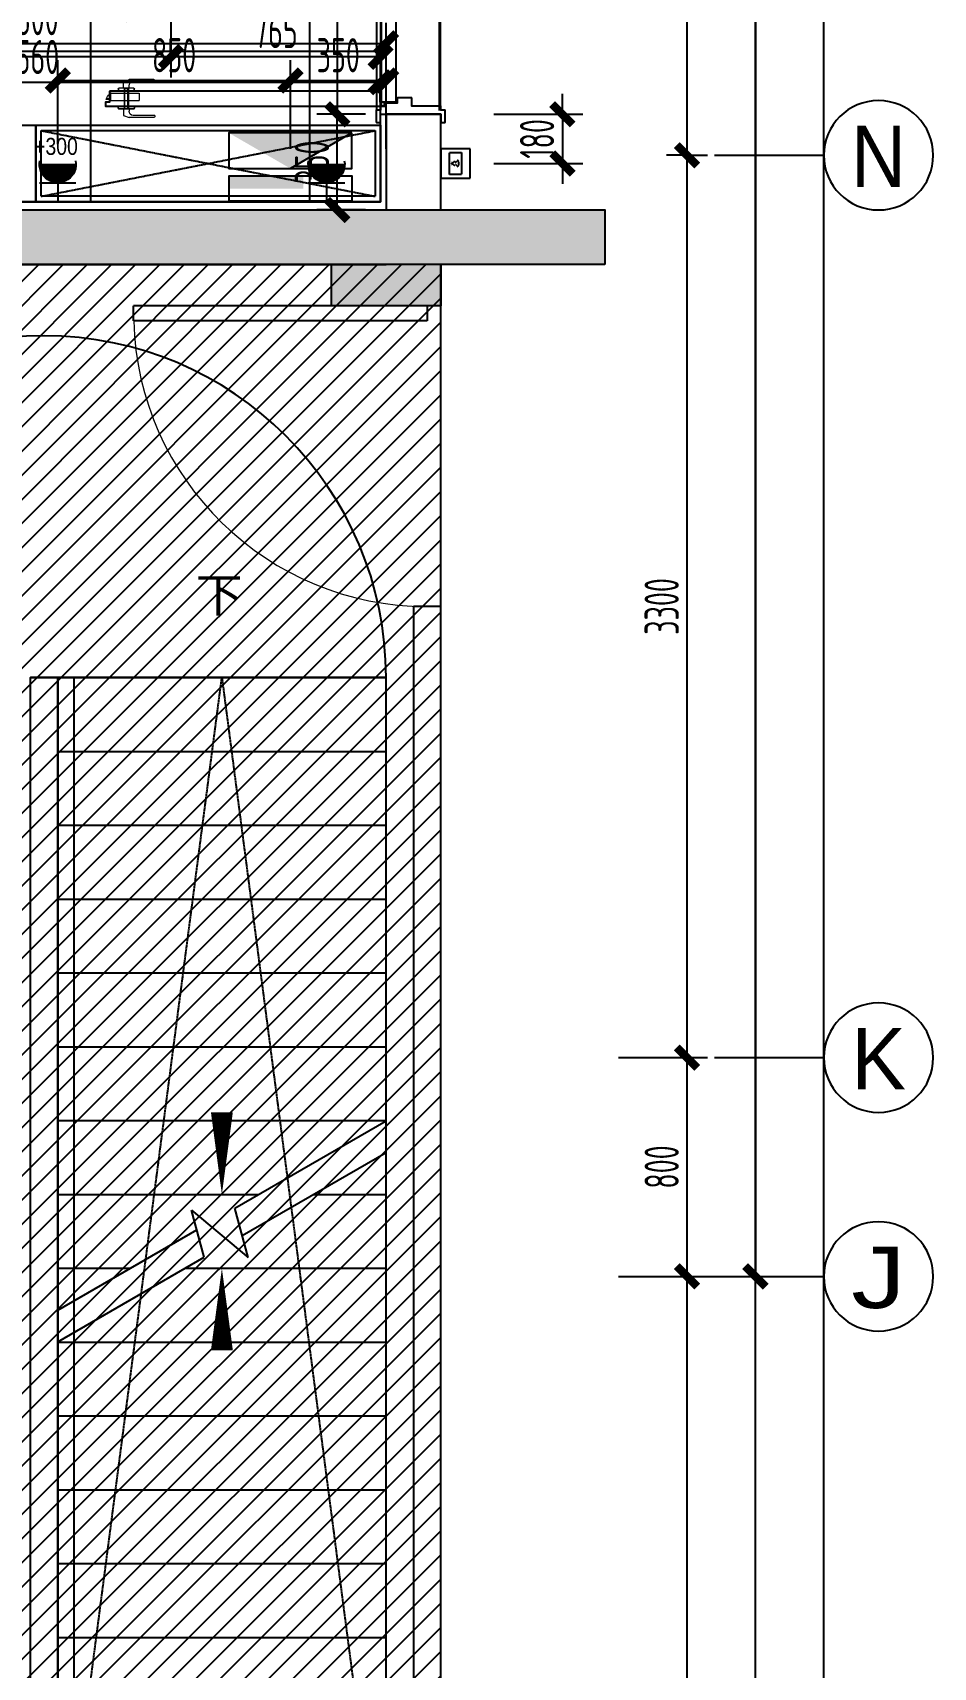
# Model space of a CAD drawing. Header units: millimetres. Extents: x 24675 to 175386, y -87697 to -40478.
# Drawn here: x 133762 to 137053, y -56165 to -50187 of the extents above; entities that cross this region are included whole.
import ezdxf
from ezdxf.enums import TextEntityAlignment as Align

# ---------------------------------------------------------------- set-up
doc = ezdxf.new("R2010")
doc.units = ezdxf.units.MM
doc.header["$LTSCALE"] = 10
doc.header["$MEASUREMENT"] = 0
doc.linetypes.add('__DASH', pattern=[0.35, 0.25, -0.1])
doc.linetypes.add('DASH', pattern=[0.35, 0.25, -0.1])
for name, color, linetype in [('A-AXIS', 150, 'Continuous'), ('A-STAIR', 62, 'Continuous'), ('AD-建筑尺寸', 44, 'Continuous'), ('AR-新墙填充', 250, 'Continuous'), ('AXIS_TEXT', 7, 'Continuous'), ('CW-SWITCH', 50, 'DASH'), ('EM-ELEC', 2, 'Continuous'), ('FC-地面造型', 136, 'Continuous'), ('FF-DOOR【门】', 60, 'Continuous'), ('FF-DOOR【门套】', 60, 'Continuous'), ('FF-FINISH【完成面】', 20, 'Continuous'), ('FF1-固定家具(不落地、到顶)', 30, 'Continuous'), ('FF1-完成面', 20, 'Continuous'), ('FF1-平面中英文字', 50, 'Continuous'), ('FF2-门', 60, 'Continuous'), ('P-ANNO-DIMS', 250, 'Continuous'), ('RC-FIN', 30, 'Continuous'), ('RC-LTG', 2, 'Continuous'), ('WALL', 160, 'Continuous')]:
    doc.layers.add(name, color=color, linetype=linetype)
doc.styles.add('AXIS', font='arial.ttf')
doc.styles.add('CCD_DIM', font='archs.shx', dxfattribs={"width": 0.7})
doc.styles.add('COMPLEX', font='COMPLEX')
doc.styles.add('st', font='')
doc.styles.add('數字', font='')
doc.styles.get('st').set_extended_font_data('SimSun')
doc.styles.get('數字').set_extended_font_data('Century Gothic')
doc.dimstyles.new('1-50', dxfattribs={"dimscale": 50, "dimtxt": 2.5, "dimasz": 1.5, "dimexe": 1.5, "dimexo": 1.5, "dimgap": 0.6, "dimtad": 1, "dimdec": 0, "dimrnd": 5, "dimzin": 0, "dimdsep": 46, "dimtxsty": 'CCD_DIM', "dimblk": 'ARCHTICK', "dimcen": 0.125, "dimclrd": 44, "dimclre": 44, "dimclrt": 50, "dimadec": 0, "dimazin": 0, "dimtfac": 1, "dimtdec": 0, "dimtix": 1, "dimtmove": 2, "dimatfit": 3, "dimldrblk": 'DOT', "dimfxl": 5, "dimfxlon": 1, "dimtvp": 1, "dimtolj": 1, "dimtzin": 0, "dimarcsym": 0})

# ---------------------------------------------------------------- blocks, each defined once
blk = doc.blocks.new('BVCNVBNVBMN')
at = {"layer": 'P-ANNO-DIMS'}
blk.add_hatch(color=8, dxfattribs=at).paths.add_polyline_path([(211323.8, -58687.7), (210723.8, -58687.7), (210723.8, -58837.7), (210323.8, -58837.7), (210323.8, -58687.7), (208023.8, -58687.7), (208023.8, -60937.7), (207823.8, -60937.7), (207823.8, -58487.7), (211323.8, -58487.7)])
at = {"color": 6}
blk.add_lwpolyline([(211323.8, -58687.7), (210723.8, -58687.7), (210723.8, -58837.7), (210323.8, -58837.7), (210323.8, -58687.7), (208023.8, -58687.7), (208023.8, -60937.7), (207823.8, -60937.7), (207823.8, -58487.7), (211323.8, -58487.7)], close=True, dxfattribs=at)
blk = doc.blocks.new('GZBGZ-$DorLib2D$00000001')
for p, q in [((0.45, 0.975), (0.5, 0.975)), ((0.45, 0), (0.45, 0.975)), ((0.5, 0), (0.5, 0.975)), ((0.5, 0), (0.45, 0))]:
    blk.add_line(p, q)
at = {"lineweight": 13}
blk.add_arc((0.475, 0), 0.975, 91.4693, 180, dxfattribs=at)
blk = doc.blocks.new('A$C7139196D')
h = blk.add_hatch(color=256)
h.dxf.hatch_style = 1
h.paths.add_polyline_path([(450, 248.7), (225, 118.5), (0, 248.7)])
h = blk.add_hatch(color=256)
h.dxf.hatch_style = 1
h.paths.add_polyline_path([(271.9, 90.9), (271.9, 45.4), (0, 45.4), (0, 90.9)])
blk.add_line((450, 248.7), (225, 118.5))
blk.add_line((450, 248.7), (225, 118.5))
for points in [[(450, 248.7), (0, 248.7), (0, 118.5), (450, 118.5)], [(0, 0), (451.1, 0), (451.1, 90.9), (0, 90.9)]]:
    blk.add_lwpolyline(points, close=True)
blk = doc.blocks.new('_ArchTick')
at = {"color": 0, "linetype": 'ByBlock', "const_width": 0.4}
blk.add_lwpolyline([(-0.5, -0.5), (0.5, 0.5)], dxfattribs=at)
blk = doc.blocks.new('*D187')
at = {"layer": 'Defpoints', "color": 0, "ltscale": 500, "transparency": 16777216}
for p in [(135053.2, -50362.2), (134703.7, -50687), (135053.2, -50687)]:
    blk.add_point(p, dxfattribs=at)
at = {"layer": 'EM-ELEC', "color": 44, "lineweight": -2, "ltscale": 500, "transparency": 16777216}
for p, q in [((134703.7, -50612), (134703.7, -50287.2)), ((135053.2, -50612), (135053.2, -50287.2)), ((134703.7, -50362.2), (135053.2, -50362.2))]:
    blk.add_line(p, q, dxfattribs=at)
at = {"layer": 'EM-ELEC', "color": 44, "lineweight": -2, "ltscale": 500, "transparency": 16777216, "xscale": 75, "yscale": 75, "zscale": 75, "rotation": 180}
blk.add_blockref('_ArchTick', (134703.7, -50362.2), dxfattribs=at)
at = {"layer": 'EM-ELEC', "color": 44, "lineweight": -2, "ltscale": 500, "transparency": 16777216, "xscale": 75, "yscale": 75, "zscale": 75}
blk.add_blockref('_ArchTick', (135053.2, -50362.2), dxfattribs=at)
at = {"layer": 'EM-ELEC', "color": 50, "ltscale": 500, "transparency": 16777216, "insert": (134878.5, -50269.7), "char_height": 125, "attachment_point": 5, "style": 'CCD_DIM'}
blk.add_mtext('\\A1;350', dxfattribs=at)
blk = doc.blocks.new('_Dot')
at = {"color": 0, "linetype": 'ByBlock', "lineweight": -2}
blk.add_line((-0.5, 0), (-1, 0), dxfattribs=at)
at = {"color": 0, "linetype": 'ByBlock', "const_width": 0.5}
blk.add_lwpolyline([(-0.25, 0, 1), (0.25, 0, 1)], format="xyb", close=True, dxfattribs=at)
blk = doc.blocks.new('FL11DJGVE11电力平面图$0$E-BS201')
for p, q in [((1.5, 3), (-1.5, 3)), ((1.5, 1.5), (-1.5, 1.5)), ((0, 1.5), (0, 0))]:
    blk.add_line(p, q)
at = {"const_width": 1.5}
blk.add_lwpolyline([(-0.75, 3, 1), (0.75, 3, 1)], format="xyb", dxfattribs=at)
blk.add_arc((0, 3), 1.5, 168.463, 11.537)
blk = doc.blocks.new('*D192')
at = {"layer": 'Defpoints', "color": 0, "ltscale": 500, "transparency": 16777216}
for p in [(134703.7, -50362.2), (133853.3, -50669.4), (134703.7, -50687)]:
    blk.add_point(p, dxfattribs=at)
at = {"layer": 'EM-ELEC', "color": 44, "lineweight": -2, "ltscale": 500, "transparency": 16777216}
for p, q in [((133853.3, -50594.4), (133853.3, -50287.2)), ((134703.7, -50612), (134703.7, -50287.2)), ((133853.3, -50362.2), (134703.7, -50362.2))]:
    blk.add_line(p, q, dxfattribs=at)
at = {"layer": 'EM-ELEC', "color": 44, "lineweight": -2, "ltscale": 500, "transparency": 16777216, "xscale": 75, "yscale": 75, "zscale": 75, "rotation": 180}
blk.add_blockref('_ArchTick', (133853.3, -50362.2), dxfattribs=at)
at = {"layer": 'EM-ELEC', "color": 44, "lineweight": -2, "ltscale": 500, "transparency": 16777216, "xscale": 75, "yscale": 75, "zscale": 75}
blk.add_blockref('_ArchTick', (134703.7, -50362.2), dxfattribs=at)
at = {"layer": 'EM-ELEC', "color": 50, "ltscale": 500, "transparency": 16777216, "insert": (134278.5, -50269.7), "char_height": 125, "attachment_point": 5, "style": 'CCD_DIM'}
blk.add_mtext('\\A1;850', dxfattribs=at)
blk = doc.blocks.new('*D242')
at = {"layer": 'Defpoints', "color": 0, "linetype": 'ByBlock', "transparency": 16777216}
for p in [(135033.2, -49321.1), (134267, -49985.6), (134267, -50276)]:
    blk.add_point(p, dxfattribs=at)
at = {"layer": 'RC-LTG', "color": 44, "linetype": 'ByBlock', "lineweight": -2, "transparency": 16777216}
for p, q in [((134267, -50126), (134267, -50351)), ((135033.2, -50126), (135033.2, -50351)), ((135033.2, -50276), (134267, -50276))]:
    blk.add_line(p, q, dxfattribs=at)
at = {"layer": 'RC-LTG', "color": 44, "linetype": 'ByBlock', "lineweight": -2, "transparency": 16777216, "xscale": 75, "yscale": 75, "zscale": 75, "rotation": 180}
blk.add_blockref('_ArchTick', (134267, -50276), dxfattribs=at)
at = {"layer": 'RC-LTG', "color": 44, "linetype": 'ByBlock', "lineweight": -2, "transparency": 16777216, "xscale": 75, "yscale": 75, "zscale": 75}
blk.add_blockref('_ArchTick', (135033.2, -50276), dxfattribs=at)
at = {"layer": 'RC-LTG', "color": 50, "linetype": 'ByBlock', "transparency": 16777216, "insert": (134650.1, -50180.9), "char_height": 125, "attachment_point": 5, "style": 'CCD_DIM'}
blk.add_mtext('\\A1;765', dxfattribs=at)
blk = doc.blocks.new('*D243')
at = {"layer": 'Defpoints', "color": 0, "linetype": 'ByBlock', "transparency": 16777216}
for p in [(132992, -49985.6), (134267, -49985.6), (132992, -50276)]:
    blk.add_point(p, dxfattribs=at)
at = {"layer": 'RC-LTG', "color": 44, "linetype": 'ByBlock', "lineweight": -2, "transparency": 16777216}
for p, q in [((132992, -50126), (132992, -50351)), ((134267, -50126), (134267, -50351)), ((134267, -50276), (132992, -50276))]:
    blk.add_line(p, q, dxfattribs=at)
at = {"layer": 'RC-LTG', "color": 44, "linetype": 'ByBlock', "lineweight": -2, "transparency": 16777216, "xscale": 75, "yscale": 75, "zscale": 75, "rotation": 180}
blk.add_blockref('_ArchTick', (132992, -50276), dxfattribs=at)
at = {"layer": 'RC-LTG', "color": 44, "linetype": 'ByBlock', "lineweight": -2, "transparency": 16777216, "xscale": 75, "yscale": 75, "zscale": 75}
blk.add_blockref('_ArchTick', (134267, -50276), dxfattribs=at)
at = {"layer": 'RC-LTG', "color": 50, "linetype": 'ByBlock', "transparency": 16777216, "insert": (133629.5, -50183.5), "char_height": 125, "attachment_point": 5, "style": 'CCD_DIM'}
blk.add_mtext('\\A1;1275', dxfattribs=at)
blk = doc.blocks.new('进户门侧锁')
at = {"color": 0, "lineweight": 13, "ltscale": 0.03}
for p, q in [((0, 8), (0, 0)), ((1, 8), (1, 0)), ((57, 11), (3, 11)), ((57, 10), (3, 10)), ((20, 34), (40, 42)), ((20, 11), (20, 34)), ((21.5, -64), (21.5, 9)), ((21.5, 9), (38.5, 9)), ((23, 9), (24, 10)), ((24, 10), (36, 10)), ((25, 9), (25, -64)), ((35, 9), (35, -64)), ((37, 9), (36, 10)), ((38.5, 9), (38.5, -64)), ((131, 42), (40, 42)), ((40, 11), (40, 19)), ((134, 34), (55, 34)), ((59, 0), (59, 8)), ((60, 0), (60, 8)), ((134, 34), (134, 39)), ((0, -63), (0, -55)), ((1, -63), (1, -55)), ((59, -55), (59, -63)), ((60, -55), (60, -63)), ((57, -65), (3, -65)), ((57, -66), (3, -66)), ((20, -66), (20, -89)), ((20, -89), (40, -97)), ((21.5, -64), (38.5, -64)), ((23, -64), (24, -65)), ((24, -65), (36, -65)), ((37, -64), (36, -65)), ((40, -66), (40, -74)), ((131, -97), (40, -97)), ((134, -89), (55, -89)), ((134, -89), (134, -94))]:
    blk.add_line(p, q, dxfattribs=at)
at = {"color": 0, "linetype": 'ByBlock', "lineweight": 13}
for p, q in [((-30, -24.5), (-44, -24.5)), ((-30, -26), (-43.5, -26)), ((-30, -42), (-32.1, -42)), ((-30, -49), (-30, -19)), ((-30, -19), (-27.5, -19)), ((-30, -49), (-27.5, -49)), ((-27.5, -49), (-27.5, -19)), ((-27.5, -20.8), (76.5, -20.8)), ((-27.5, -47.3), (76.5, -47.3)), ((76.5, -47.3), (76.5, -20.8))]:
    blk.add_line(p, q, dxfattribs=at)
at = {"color": 0, "lineweight": 13, "ltscale": 0.03}
for centre, radius, start, end in [((3, 8), 3, 90, 180), ((3, 8), 2, 90, 180), ((55, 19), 15, 90, 180), ((57, 8), 3, 0, 90), ((57, 8), 2, 0, 90), ((131, 39), 3, 0, 90), ((3, -63), 3, 180, 270), ((3, -63), 2, 180, 270), ((55, -74), 15, 180, 270), ((57, -63), 3, 270, 0), ((57, -63), 2, 270, 0), ((131, -94), 3, 270, 0)]:
    blk.add_arc(centre, radius, start, end, dxfattribs=at)
at = {"color": 0, "linetype": 'ByBlock', "lineweight": 13}
blk.add_arc((-10.2, -14.2), 35.4, 196.88975, 235.87896, dxfattribs=at)
blk = doc.blocks.new('*D332')
at = {"layer": 'AR-新墙填充', "color": 44, "linetype": 'ByBlock', "lineweight": -2, "transparency": 16777216}
for p, q in [((132453.2, -50410.6), (132453.2, -50151.5)), ((135053.2, -50310.6), (135053.2, -50151.5)), ((132453.2, -50226.5), (135053.2, -50226.5))]:
    blk.add_line(p, q, dxfattribs=at)
at = {"layer": 'Defpoints', "color": 0, "linetype": 'ByBlock', "transparency": 16777216}
for p in [(135053.2, -50226.5), (135053.2, -50385.6), (132453.2, -50485.6)]:
    blk.add_point(p, dxfattribs=at)
at = {"layer": 'AR-新墙填充', "color": 44, "linetype": 'ByBlock', "lineweight": -2, "transparency": 16777216, "xscale": 75, "yscale": 75, "zscale": 75, "rotation": 180}
blk.add_blockref('_ArchTick', (132453.2, -50226.5), dxfattribs=at)
at = {"layer": 'AR-新墙填充', "color": 44, "linetype": 'ByBlock', "lineweight": -2, "transparency": 16777216, "xscale": 75, "yscale": 75, "zscale": 75}
blk.add_blockref('_ArchTick', (135053.2, -50226.5), dxfattribs=at)
at = {"layer": 'AR-新墙填充', "color": 50, "linetype": 'ByBlock', "transparency": 16777216, "insert": (133753.2, -50134), "char_height": 125, "attachment_point": 5, "style": 'CCD_DIM'}
blk.add_mtext('\\A1;2600', dxfattribs=at)
blk = doc.blocks.new('*D333')
at = {"layer": 'AR-新墙填充', "color": 44, "linetype": 'ByBlock', "lineweight": -2, "transparency": 16777216}
for p, q in [((134903.2, -50485.6), (134800, -50485.6)), ((134875, -50835.6), (134875, -50485.6)), ((134978.2, -50835.6), (134800, -50835.6))]:
    blk.add_line(p, q, dxfattribs=at)
at = {"layer": 'Defpoints', "color": 0, "linetype": 'ByBlock', "transparency": 16777216}
for p in [(134875, -50485.6), (134978.2, -50485.6), (135053.2, -50835.6)]:
    blk.add_point(p, dxfattribs=at)
at = {"layer": 'AR-新墙填充', "color": 44, "linetype": 'ByBlock', "lineweight": -2, "transparency": 16777216, "xscale": 75, "yscale": 75, "zscale": 75}
for p, rotation in [((134875, -50485.6), 90), ((134875, -50835.6), 270)]:
    blk.add_blockref('_ArchTick', p, dxfattribs=dict(at, rotation=rotation))
at = {"layer": 'AR-新墙填充', "color": 50, "linetype": 'ByBlock', "transparency": 16777216, "insert": (134782.5, -50660.6), "char_height": 125, "attachment_point": 5, "rotation": 90, "style": 'CCD_DIM'}
blk.add_mtext('\\A1;350', dxfattribs=at)
blk = doc.blocks.new('*D382')
at = {"layer": 'Defpoints', "color": 0, "linetype": 'ByBlock', "transparency": 16777216}
for p in [(135033.2, -50368.5), (132473.2, -50515.6), (135033.2, -50659)]:
    blk.add_point(p, dxfattribs=at)
at = {"layer": 'FF1-完成面', "color": 44, "linetype": 'ByBlock', "lineweight": -2, "transparency": 16777216}
for p, q in [((132473.2, -50440.6), (132473.2, -50293.5)), ((135033.2, -50584), (135033.2, -50293.5)), ((132473.2, -50368.5), (135033.2, -50368.5))]:
    blk.add_line(p, q, dxfattribs=at)
at = {"layer": 'FF1-完成面', "color": 44, "linetype": 'ByBlock', "lineweight": -2, "transparency": 16777216, "xscale": 75, "yscale": 75, "zscale": 75, "rotation": 180}
blk.add_blockref('_ArchTick', (132473.2, -50368.5), dxfattribs=at)
at = {"layer": 'FF1-完成面', "color": 44, "linetype": 'ByBlock', "lineweight": -2, "transparency": 16777216, "xscale": 75, "yscale": 75, "zscale": 75}
blk.add_blockref('_ArchTick', (135033.2, -50368.5), dxfattribs=at)
at = {"layer": 'FF1-完成面', "color": 50, "linetype": 'ByBlock', "transparency": 16777216, "insert": (133753.2, -50276), "char_height": 125, "attachment_point": 5, "style": 'CCD_DIM'}
blk.add_mtext('\\A1;2560', dxfattribs=at)
blk = doc.blocks.new('_AXISO')
blk.add_circle((0, 0), 0.5)
at = {"layer": 'AXIS_TEXT', "style": 'COMPLEX', "width": 1.041667}
blk.add_attdef('A', text='', height=0.56, dxfattribs=at).set_placement((-0.25, -0.28), (0.25, -0.28), align=Align.FIT)
blk = doc.blocks.new('*D499')
at = {"layer": 'AD-建筑尺寸', "color": 44, "linetype": 'ByBlock', "lineweight": -2, "transparency": 16777216}
for p, q in [((135903.2, -53935.6), (136228.2, -53935.6)), ((136153.2, -54735.6), (136153.2, -53935.6)), ((135903.2, -54735.6), (136228.2, -54735.6))]:
    blk.add_line(p, q, dxfattribs=at)
at = {"layer": 'Defpoints', "color": 0, "linetype": 'ByBlock', "transparency": 16777216}
for p in [(135412.6, -53935.6), (136153.2, -53935.6), (135412.6, -54735.6)]:
    blk.add_point(p, dxfattribs=at)
at = {"layer": 'AD-建筑尺寸', "color": 44, "linetype": 'ByBlock', "lineweight": -2, "transparency": 16777216, "xscale": 75, "yscale": 75, "zscale": 75}
for p, rotation in [((136153.2, -53935.6), 90), ((136153.2, -54735.6), 270)]:
    blk.add_blockref('_ArchTick', p, dxfattribs=dict(at, rotation=rotation))
at = {"layer": 'AD-建筑尺寸', "color": 50, "linetype": 'ByBlock', "transparency": 16777216, "insert": (136060.7, -54335.6), "char_height": 125, "attachment_point": 5, "rotation": 90, "style": 'CCD_DIM'}
blk.add_mtext('\\A1;800', dxfattribs=at)
blk = doc.blocks.new('*D500')
at = {"layer": 'AD-建筑尺寸', "color": 44, "linetype": 'ByBlock', "lineweight": -2, "transparency": 16777216}
for p, q in [((136153.2, -50635.6), (136228.2, -50635.6)), ((136153.2, -53935.6), (136153.2, -50635.6)), ((135903.2, -53935.6), (136228.2, -53935.6))]:
    blk.add_line(p, q, dxfattribs=at)
at = {"layer": 'Defpoints', "color": 0, "linetype": 'ByBlock', "transparency": 16777216}
for p in [(136153.2, -50635.6), (136153.2, -50635.6), (135412.6, -53935.6)]:
    blk.add_point(p, dxfattribs=at)
at = {"layer": 'AD-建筑尺寸', "color": 44, "linetype": 'ByBlock', "lineweight": -2, "transparency": 16777216, "xscale": 75, "yscale": 75, "zscale": 75}
for p, rotation in [((136153.2, -50635.6), 90), ((136153.2, -53935.6), 270)]:
    blk.add_blockref('_ArchTick', p, dxfattribs=dict(at, rotation=rotation))
at = {"layer": 'AD-建筑尺寸', "color": 50, "linetype": 'ByBlock', "transparency": 16777216, "insert": (136060.7, -52285.6), "char_height": 125, "attachment_point": 5, "rotation": 90, "style": 'CCD_DIM'}
blk.add_mtext('\\A1;3300', dxfattribs=at)
blk = doc.blocks.new('*D501')
at = {"layer": 'AD-建筑尺寸', "color": 44, "linetype": 'ByBlock', "lineweight": -2, "transparency": 16777216}
for p, q in [((136153.2, -49335.6), (136078.2, -49335.6)), ((136153.2, -50635.6), (136153.2, -49335.6)), ((136153.2, -50635.6), (136078.2, -50635.6))]:
    blk.add_line(p, q, dxfattribs=at)
at = {"layer": 'Defpoints', "color": 0, "linetype": 'ByBlock', "transparency": 16777216}
for p in [(136153.2, -49335.6), (136153.2, -49335.6), (136153.2, -50635.6)]:
    blk.add_point(p, dxfattribs=at)
at = {"layer": 'AD-建筑尺寸', "color": 44, "linetype": 'ByBlock', "lineweight": -2, "transparency": 16777216, "xscale": 75, "yscale": 75, "zscale": 75}
for p, rotation in [((136153.2, -49335.6), 90), ((136153.2, -50635.6), 270)]:
    blk.add_blockref('_ArchTick', p, dxfattribs=dict(at, rotation=rotation))
at = {"layer": 'AD-建筑尺寸', "color": 50, "linetype": 'ByBlock', "transparency": 16777216, "insert": (136060.7, -49985.6), "char_height": 125, "attachment_point": 5, "rotation": 90, "style": 'CCD_DIM'}
blk.add_mtext('\\A1;1300', dxfattribs=at)
blk = doc.blocks.new('*D506')
at = {"layer": 'AD-建筑尺寸', "color": 44, "linetype": 'ByBlock', "lineweight": -2, "transparency": 16777216}
for p, q in [((136153.2, -44635.6), (136478.2, -44635.6)), ((136403.2, -44635.6), (136403.2, -54735.6)), ((136153.2, -54735.6), (136478.2, -54735.6))]:
    blk.add_line(p, q, dxfattribs=at)
at = {"layer": 'Defpoints', "color": 0, "linetype": 'ByBlock', "transparency": 16777216}
for p in [(135975.8, -44635.6), (135975.8, -54735.6), (136403.2, -54735.6)]:
    blk.add_point(p, dxfattribs=at)
at = {"layer": 'AD-建筑尺寸', "color": 44, "linetype": 'ByBlock', "lineweight": -2, "transparency": 16777216, "xscale": 75, "yscale": 75, "zscale": 75}
for p, rotation in [((136403.2, -44635.6), 90), ((136403.2, -54735.6), 270)]:
    blk.add_blockref('_ArchTick', p, dxfattribs=dict(at, rotation=rotation))
at = {"layer": 'AD-建筑尺寸', "color": 50, "linetype": 'ByBlock', "transparency": 16777216, "insert": (136310.7, -49685.6), "char_height": 125, "attachment_point": 5, "rotation": 90, "style": 'CCD_DIM'}
blk.add_mtext('\\A1;10100', dxfattribs=at)
blk = doc.blocks.new('*D592')
at = {"layer": 'AR-新墙填充', "color": 44, "linetype": 'ByBlock', "lineweight": -2, "transparency": 16777216}
for p, q in [((135036, -49385.6), (134800, -49385.6)), ((134875, -49385.6), (134875, -50485.6)), ((134978.2, -50485.6), (134800, -50485.6))]:
    blk.add_line(p, q, dxfattribs=at)
at = {"layer": 'Defpoints', "color": 0, "linetype": 'ByBlock', "transparency": 16777216}
for p in [(135111, -49385.6), (134875, -50485.6), (135053.2, -50485.6)]:
    blk.add_point(p, dxfattribs=at)
at = {"layer": 'AR-新墙填充', "color": 44, "linetype": 'ByBlock', "lineweight": -2, "transparency": 16777216, "xscale": 75, "yscale": 75, "zscale": 75}
for p, rotation in [((134875, -49385.6), 90), ((134875, -50485.6), 270)]:
    blk.add_blockref('_ArchTick', p, dxfattribs=dict(at, rotation=rotation))
at = {"layer": 'AR-新墙填充', "color": 50, "linetype": 'ByBlock', "transparency": 16777216, "insert": (134782.5, -49935.6), "char_height": 125, "attachment_point": 5, "rotation": 90, "style": 'CCD_DIM'}
blk.add_mtext('\\A1;1100', dxfattribs=at)
blk = doc.blocks.new('*D655')
at = {"layer": 'Defpoints', "color": 0, "ltscale": 500, "transparency": 16777216}
for p in [(135253.2, -50485.6), (135253.2, -50665.6), (135697.7, -50665.6)]:
    blk.add_point(p, dxfattribs=at)
at = {"layer": 'EM-ELEC', "color": 44, "lineweight": -2, "ltscale": 500, "transparency": 16777216}
for p, q in [((135697.7, -50485.6), (135697.7, -50410.6)), ((135447.7, -50485.6), (135772.7, -50485.6)), ((135697.7, -50485.6), (135697.7, -50665.6)), ((135447.7, -50665.6), (135772.7, -50665.6)), ((135697.7, -50665.6), (135697.7, -50740.6))]:
    blk.add_line(p, q, dxfattribs=at)
at = {"layer": 'EM-ELEC', "color": 44, "lineweight": -2, "ltscale": 500, "transparency": 16777216, "xscale": 75, "yscale": 75, "zscale": 75}
for p, rotation in [((135697.7, -50485.6), 270), ((135697.7, -50665.6), 90)]:
    blk.add_blockref('_ArchTick', p, dxfattribs=dict(at, rotation=rotation))
at = {"layer": 'EM-ELEC', "color": 50, "ltscale": 500, "transparency": 16777216, "insert": (135605.2, -50575.6), "char_height": 125, "attachment_point": 5, "rotation": 90, "style": 'CCD_DIM'}
blk.add_mtext('\\A1;180', dxfattribs=at)
blk = doc.blocks.new('tryrtyr')
at = {"layer": 'EM-ELEC', "color": 1, "linetype": '__DASH'}
for points in [[(101848.2, -73055.5), (101955.7, -73055.5), (101955.7, -72948), (101848.2, -72948)], [(101861.5, -72980.1), (101942.5, -72980.1), (101942.5, -73023.4), (101861.5, -73023.4)]]:
    blk.add_lwpolyline(points, close=True, dxfattribs=at)
for centre, radius, start, end in [((101902.1, -72989.5), 2.85, 358.91591, 181.08409), ((101891.5, -73010.5), 0.523, 144.68929, 237.77119), ((101902.4, -73017.2), 13.3, 126.89017, 148.09362), ((101902.1, -72996.3), 18.3, 233.53724, 306.46276), ((101891.9, -73002.1), 5.15, 299.05298, 23.6985), ((101902.1, -72998.2), 5.84, 135.78717, 203.41252), ((101894.2, -72990.5), 5.15, 315.76239, 11.10603), ((101910, -72990.5), 5.15, 168.89397, 224.23761), ((101910, -72990.5), 5.15, 168.89397, 224.23761), ((101902.1, -72998.2), 5.84, 336.58748, 44.21283), ((101912.4, -73002.1), 5.15, 156.3015, 220.1996), ((101912.4, -73002.1), 5.15, 156.3015, 240.94702), ((101901.9, -73017.2), 13.3, 31.90638, 53.10983), ((101912.7, -73010.5), 0.523, 302.22881, 35.31071)]:
    blk.add_arc(centre, radius, start, end, dxfattribs=at)

msp = doc.modelspace()

# ---------------------------------------------------------------- hatches: boundary and pattern name
at = {"linetype": 'ByBlock'}
h = msp.add_hatch(dxfattribs=at)
h.set_pattern_fill('ANSI31', color=250, scale=500)
h.paths.add_polyline_path([(135253.2, -51035.6), (132553.2, -51035.6), (132553.2, -58435.6), (135253.2, -58435.6)])
at = {"layer": 'FC-地面造型', "linetype": 'ByBlock'}
h = msp.add_hatch(dxfattribs=at)
h.set_pattern_fill('_USER', color=256, scale=800, style=0, double=1, pattern_type=0)
h.set_pattern_definition([(0, (129174.25, -49455.6), (0, 800), []), (90, (129174.25, -49455.6), (-800, 5e-14), [])])
edge = h.paths.add_edge_path()
edge.add_line((128313.2, -49455.6), (128313.2, -49300.6))
edge.add_line((128313.2, -49300.6), (128753.2, -49305.6))
edge.add_line((128753.2, -49305.6), (128753.2, -48195.6))
edge.add_line((128753.2, -48195.6), (127373.2, -48195.6))
edge.add_line((127373.2, -48195.6), (127373.2, -49455.6))
edge.add_line((127373.2, -49455.6), (124964.2, -49455.6))
edge.add_line((124964.2, -49455.6), (124964.2, -50515.6))
edge.add_line((124964.2, -50515.6), (129164.2, -50515.6))
edge.add_line((129164.2, -50515.6), (129173.2, -52965.6))
edge.add_line((129173.2, -52965.6), (129953.2, -52965.6))
edge.add_line((129953.2, -52965.6), (129963.2, -53125.6))
edge.add_line((129963.2, -53125.6), (129953.2, -53275.6))
edge.add_line((129953.2, -53275.6), (129953.2, -53115.6))
edge.add_line((129953.2, -53115.6), (129183.2, -53115.6))
edge.add_line((129183.2, -53115.6), (129183.2, -54605.6))
edge.add_line((129183.2, -54605.6), (130744.2, -54605.6))
edge.add_line((130744.2, -54605.6), (131823.2, -54605.6))
edge.add_line((131823.2, -54605.6), (131823.2, -53115.6))
edge.add_line((131823.2, -53115.6), (132333.2, -53115.6))
edge.add_line((132333.2, -53115.6), (132333.2, -50555.6))
edge.add_line((132333.2, -50555.6), (132473.2, -50555.6))
edge.add_line((132473.2, -50555.6), (132473.2, -50805.6))
edge.add_line((132473.2, -50805.6), (135033.2, -50805.6))
edge.add_line((135033.2, -50805.6), (135024.2, -49255.6))
edge.add_line((135024.2, -49255.6), (132925, -49255.6))
edge.add_line((132925, -49255.6), (132925, -46255.6))
edge.add_line((132925, -46255.6), (135624.2, -46255.6))
edge.add_line((135624.2, -46255.6), (129174.2, -46255.6))
edge.add_line((129174.2, -46255.6), (129174.3, -49455.6))
edge.add_line((129174.3, -49455.6), (128314.2, -49455.6))

# ---------------------------------------------------------------- linework, layer by layer
at = {"color": 8, "linetype": 'ByBlock'}
msp.add_lwpolyline([(135253.2, -51035.6), (132553.2, -51035.6), (132553.2, -58435.6), (135253.2, -58435.6)], close=True, dxfattribs=at)
at = {"layer": 'A-AXIS'}
for p, q in [((136253.2, -50635.6), (136653.2, -50635.6)), ((136253.2, -53935.6), (136653.2, -53935.6)), ((136253.2, -53935.6), (136653.2, -53935.6)), ((136253.2, -54735.6), (136653.2, -54735.6)), ((136253.2, -54735.6), (136653.2, -54735.6))]:
    msp.add_line(p, q, dxfattribs=at)
at = {"layer": 'A-STAIR', "color": 30}
for p, q in [((133853.2, -54859.3), (133853.2, -52545.6)), ((133853.2, -52545.6), (135053.2, -52545.6)), ((133853.2, -57135.6), (133853.2, -52545.6)), ((133853.2, -52545.6), (133913.2, -52545.6)), ((133913.2, -57135.6), (133913.2, -52545.6)), ((135053.2, -54166.5), (135053.2, -52545.6)), ((133853.2, -52815.6), (135053.2, -52815.6)), ((133853.2, -53085.6), (135053.2, -53085.6)), ((133853.2, -53355.6), (135053.2, -53355.6)), ((133853.2, -53625.6), (135053.2, -53625.6)), ((133853.2, -53895.6), (135053.2, -53895.6)), ((133853.2, -54165.6), (135053.2, -54165.6)), ((134500.4, -54485.7), (135053.2, -54166.5)), ((134527.2, -54585.7), (135053.2, -54281.9)), ((135053.2, -57135.6), (135053.2, -54281.9)), ((133853.2, -54435.6), (134587.1, -54435.6)), ((134787.1, -54435.6), (135053.2, -54435.6)), ((134388.8, -54665.5), (134342.7, -54493.2)), ((134342.7, -54493.2), (134548.7, -54666.1)), ((134548.7, -54666.1), (134500.4, -54485.7)), ((133853.2, -54859.3), (134362, -54565.5)), ((133853.2, -54974.8), (134388.8, -54665.5)), ((133853.2, -54705.6), (134119.4, -54705.6)), ((134319.4, -54705.6), (135053.2, -54705.6)), ((133853.2, -57135.6), (133853.2, -54974.8)), ((133853.2, -54975.6), (135053.2, -54975.6)), ((133853.2, -55245.6), (135053.2, -55245.6)), ((133853.2, -55515.6), (135053.2, -55515.6)), ((133853.2, -55785.6), (135053.2, -55785.6)), ((133853.2, -56055.6), (135053.2, -56055.6))]:
    msp.add_line(p, q, dxfattribs=at)
at = {"layer": 'A-STAIR', "color": 30, "elevation": 0}
for points in [[(134453.2, -52410.6, 0, 0, 0), (134453.2, -54435.6, 0, 80, 0), (134453.2, -54135.6, 0, 0, 0)], [(134453.2, -57270.6, 0, 0, 0), (134453.2, -54705.6, 0, 80, 0), (134453.2, -55005.6, 0, 0, 0)]]:
    msp.add_lwpolyline(points, format="xyseb", dxfattribs=at)
msp.add_lwpolyline([(133753.2, -57135.6), (133753.2, -52545.6), (133853.2, -52545.6), (133853.2, -57135.6)], close=True, dxfattribs=at)
at = {"layer": 'A-STAIR', "color": 30}
msp.add_arc((133803.2, -52545.6), 1250, 0, 180, dxfattribs=at)
at = {"layer": 'AR-新墙填充', "linetype": 'ByBlock'}
msp.add_line((132353.2, -50835.6), (135853.2, -50835.6), dxfattribs=at)
at = {"layer": 'Defpoints', "color": 250, "linetype": 'ByBlock'}
for points in [[(121453.2, -60435.6), (136653.2, -60435.6), (136653.2, -43735.6), (121453.2, -43735.6)], [(121703.2, -60185.6), (136403.2, -60185.6), (136403.2, -43985.6), (121703.2, -43985.6)], [(121953.2, -59935.6), (136153.2, -59935.6), (136153.2, -44235.6), (121953.2, -44235.6)]]:
    msp.add_lwpolyline(points, close=True, dxfattribs=at)
at = {"layer": 'FC-地面造型', "color": 8, "linetype": 'ByBlock'}
for p, q in [((135017.2, -49399), (135018.7, -50470.5)), ((135249.1, -50471.5), (135249.1, -49400.5))]:
    msp.add_line(p, q, dxfattribs=at)
at = {"layer": 'FF-DOOR【门】', "color": 8, "linetype": 'DASH', "ltscale": 0.5, "elevation": 0}
msp.add_lwpolyline([(135089.9, -49431.6), (135049.1, -49431.6), (135049.1, -49416.1), (135034.9, -49416.1), (135034.9, -50455.6), (135049.1, -50455.6), (135049.1, -50440.1), (135089.9, -50440.1)], close=True, dxfattribs=at)
at = {"layer": 'FF-DOOR【门】', "linetype": 'Continuous', "elevation": 0}
msp.add_lwpolyline([(134043, -50400.6), (134043, -50441.4), (134027.5, -50441.4), (134027.5, -50455.6), (135047.5, -50455.6), (135047.5, -50441.4), (135032, -50441.4), (135032, -50400.6)], close=True, dxfattribs=at)
at = {"layer": 'FF-DOOR【门】', "color": 8, "linetype": 'DASH', "ltscale": 500}
msp.add_arc((135143.8, -50519.6), 1107.2, 95.73007, 173.8297, dxfattribs=at)
at = {"layer": 'FF-DOOR【门套】', "linetype": 'Continuous', "elevation": 0}
msp.add_lwpolyline([(135253.2, -50515.6), (135268.1, -50515.6, 0.414214), (135269.1, -50514.6), (135269.1, -50471.6, 0.414214), (135268.1, -50470.6), (135253.1, -50470.6), (135253.1, -50456.6, 0.414214), (135252.1, -50455.6), (135147.2, -50455.6), (135147.2, -50426.6, 0.414658), (135146.2, -50425.6, -0.00038), (135095.2, -50425.6, 0.414658), (135094.2, -50426.6), (135094.2, -50444.6), (135053.2, -50444.6, 0.414046), (135052.2, -50445.6, 0.000143), (135052.2, -50455.6), (135034.2, -50455.6, 0.414214), (135033.2, -50456.6), (135033.2, -50470.6), (135018.7, -50470.6, 0.414214), (135017.2, -50472.1), (135017.2, -50513.6, 0.414214), (135019.2, -50515.6), (135033.2, -50515.6), (135033.2, -50485.6), (135253.2, -50485.6)], format="xyb", close=True, dxfattribs=at)
at = {"layer": 'FF-FINISH【完成面】', "linetype": 'ByBlock', "elevation": 0}
msp.add_lwpolyline([(132333.2, -52970.6), (132333.2, -52965.6), (132333.2, -50525.6), (132473.2, -50525.6), (132473.2, -50805.6), (135033.2, -50805.6), (135033.2, -50485.6)], dxfattribs=at)
at = {"layer": 'FF1-固定家具(不落地、到顶)', "color": 250, "linetype": 'DASH'}
for p, q in [((133793.2, -50785.6), (135013.2, -50545.6)), ((133793.2, -50545.6), (135013.2, -50785.6))]:
    msp.add_line(p, q, dxfattribs=at)
at = {"layer": 'FF1-固定家具(不落地、到顶)', "elevation": 0}
for points in [[(132473.2, -50525.6), (133773.2, -50525.6), (133773.2, -50805.6), (132473.2, -50805.6)], [(133773.2, -50525.6), (135033.2, -50525.6), (135033.2, -50805.6), (133773.2, -50805.6)]]:
    msp.add_lwpolyline(points, close=True, dxfattribs=at)
at = {"layer": 'FF1-固定家具(不落地、到顶)', "color": 250, "linetype": 'DASH', "elevation": 0}
msp.add_lwpolyline([(133793.2, -50545.6), (135013.2, -50545.6), (135013.2, -50785.6), (133793.2, -50785.6)], close=True, dxfattribs=at)
at = {"layer": 'RC-FIN', "linetype": 'ByBlock'}
for p, q in [((135018.7, -49399), (135018.7, -50472)), ((135252.1, -50456.3), (135252.1, -49414.5)), ((133853.2, -52545.6), (133753.2, -52545.6))]:
    msp.add_line(p, q, dxfattribs=at)
at = {"layer": 'RC-FIN', "linetype": 'ByBlock', "elevation": 0}
msp.add_lwpolyline([(133853.2, -57135.6), (135053.2, -57135.6), (135053.2, -52545.6), (133853.2, -52545.6)], close=True, dxfattribs=at)
at = {"layer": 'RC-FIN', "linetype": 'DASH', "elevation": 0}
msp.add_lwpolyline([(133853.2, -57135.6), (134453.2, -52545.6), (135053.2, -57135.6)], dxfattribs=at)
at = {"layer": 'WALL'}
for p, q in [((135053.2, -50485.6), (135053.2, -50835.6)), ((135053.2, -50485.6), (135053.2, -50835.6)), ((135253.2, -50485.6), (135053.2, -50485.6)), ((135253.2, -50485.6), (135053.2, -50485.6)), ((135253.2, -50835.6), (135253.2, -50485.6)), ((135253.2, -50835.6), (135253.2, -50485.6)), ((132353.2, -50835.6), (135053.2, -50835.6)), ((132453.2, -50835.6), (135053.2, -50835.6)), ((132553.2, -51035.6), (135053.2, -51035.6)), ((135253.2, -51135.6), (135253.2, -51035.6)), ((135253.2, -51135.6), (135253.2, -51035.6)), ((135153.2, -52285.6), (135153.2, -57285.6)), ((135253.2, -52285.6), (135153.2, -52285.6)), ((135253.2, -57285.6), (135253.2, -52285.6))]:
    msp.add_line(p, q, dxfattribs=at)

# ---------------------------------------------------------------- block references
at = {"color": 1}
msp.add_blockref('BVCNVBNVBMN', (-75470.5, 7652.1), dxfattribs=at)
at = {"layer": 'A-AXIS'}
ref = msp.add_blockref('_AXISO', (136853.2, -50635.6), dxfattribs=dict(at, xscale=-400.0002256945839, yscale=400.0002256945839, zscale=400.0002256945839))
ref.add_attrib('A', 'N', dxfattribs={"layer": 'AXIS_TEXT', "color": 2, "height": 224, "style": 'AXIS', "width": 0.885009}).set_placement((136753.2, -50751.4), (136953.2, -50751.4), align=Align.FIT)
ref = msp.add_blockref('_AXISO', (136853.2, -53935.6), dxfattribs=dict(at, xscale=-400.0002256945839, yscale=400.0002256945839, zscale=400.0002256945839))
ref.add_attrib('A', 'K', dxfattribs={"layer": 'AXIS_TEXT', "color": 2, "height": 224, "style": 'AXIS', "width": 0.95822}).set_placement((136753.2, -54051.4), (136953.2, -54051.4), align=Align.FIT)
ref = msp.add_blockref('_AXISO', (136853.2, -54735.6), dxfattribs=dict(at, xscale=-400.0002256945839, yscale=400.0002256945839, zscale=400.0002256945839))
ref.add_attrib('A', 'J', dxfattribs={"layer": 'AXIS_TEXT', "color": 2, "height": 224, "style": 'AXIS', "width": 1.278251}).set_placement((136753.2, -54851.4), (136953.2, -54851.4), align=Align.FIT)
at = {"layer": 'CW-SWITCH', "linetype": 'ByBlock', "rotation": 89.99999999999999}
msp.add_blockref('tryrtyr', (62305.2, -152567.6), dxfattribs=at)
at = {"layer": 'EM-ELEC'}
msp.add_blockref('A$C7139196D', (134478.7, -50802.5), dxfattribs=at)
at = {"layer": 'EM-ELEC', "xscale": -44.36249999999999, "yscale": 44.36249999999999, "zscale": 44.36249999999999}
for p in [(133853.3, -50802.5), (134835.5, -50802.5)]:
    msp.add_blockref('FL11DJGVE11电力平面图$0$E-BS201', p, dxfattribs=at)
at = {"layer": 'FF-DOOR【门】', "xscale": -1, "rotation": 180}
msp.add_blockref('进户门侧锁', (134074.1, -50455.6), dxfattribs=at)
at = {"layer": 'FF2-门', "xscale": -1100, "yscale": -1100, "zscale": -1100, "rotation": 270.0000000005798}
msp.add_blockref('GZBGZ-$DorLib2D$00000001', (135203.2, -51735.6), dxfattribs=at)

# ---------------------------------------------------------------- texts
at = {"layer": 'EM-ELEC', "color": 40, "style": '數字', "width": 0.85}
msp.add_text('+300', height=62.4, dxfattribs=at).set_placement((133846.8, -50603, -1475.2), align=Align.MIDDLE)
at = {"layer": 'FF1-平面中英文字', "style": 'st'}
msp.add_text('下', height=125, dxfattribs=at).set_placement((134358.3, -52305.6))

# ---------------------------------------------------------------- dimensions: what is measured, and where the dimension line sits
at = {"layer": 'AD-建筑尺寸', "color": 8, "linetype": 'ByBlock'}
for base, p1, p2, picture, middle in [((136403.2, -54735.6), (135975.8, -44635.6), (135975.8, -54735.6), '*D506', (136310.7, -49685.6)), ((136153.2, -49335.6), (136153.2, -50635.6), (136153.2, -49335.6), '*D501', (136060.7, -49985.6)), ((136153.2, -50635.6), (135412.6, -53935.6), (136153.2, -50635.6), '*D500', (136060.7, -52285.6)), ((136153.2, -53935.6), (135412.6, -54735.6), (135412.6, -53935.6), '*D499', (136060.7, -54335.6))]:
    dim = msp.add_linear_dim(base=base, p1=p1, p2=p2, angle=90, dimstyle='1-50', dxfattribs=at)
    dim.commit()
    dim.dimension.update_dxf_attribs({"geometry": picture, "text_midpoint": middle})
at = {"layer": 'AR-新墙填充', "color": 8, "linetype": 'ByBlock'}
for p1, p2, picture, middle in [((135111, -49385.6), (135053.2, -50485.6), '*D592', (134782.5, -49935.6)), ((135053.2, -50835.6), (134978.2, -50485.6), '*D333', (134782.5, -50660.6))]:
    dim = msp.add_linear_dim(base=(134875, -50485.6), p1=p1, p2=p2, angle=90, dimstyle='1-50', dxfattribs=at)
    dim.commit()
    dim.dimension.update_dxf_attribs({"geometry": picture, "text_midpoint": middle})
dim = msp.add_linear_dim(base=(135053.2, -50226.5), p1=(132453.2, -50485.6), p2=(135053.2, -50385.6), dimstyle='1-50', dxfattribs=at)
dim.commit()
dim.dimension.update_dxf_attribs({"geometry": '*D332', "text_midpoint": (133753.2, -50134)})
at = {"layer": 'EM-ELEC', "ltscale": 500}
for base, p1, p2, picture, middle in [((134703.7, -50362.2), (133853.3, -50669.4), (134703.7, -50687), '*D192', (134278.5, -50269.7)), ((135053.2415, -50362.2233), (134703.6986, -50686.9596), (135053.2415, -50686.9596), '*D187', (134878.4701, -50269.7233))]:
    dim = msp.add_linear_dim(base=base, p1=p1, p2=p2, dimstyle='1-50', dxfattribs=at)
    dim.commit()
    dim.dimension.update_dxf_attribs({"geometry": picture, "text_midpoint": middle})
dim = msp.add_linear_dim(base=(135697.7, -50665.6), p1=(135253.2, -50485.6), p2=(135253.2, -50665.6), angle=90, dimstyle='1-50', dxfattribs=at)
dim.commit()
dim.dimension.update_dxf_attribs({"geometry": '*D655', "text_midpoint": (135605.2, -50575.6)})
at = {"layer": 'FF1-完成面', "color": 8, "linetype": 'ByBlock'}
dim = msp.add_linear_dim(base=(135033.2, -50368.5), p1=(132473.2, -50515.6), p2=(135033.2, -50659), dimstyle='1-50', dxfattribs=at)
dim.commit()
dim.dimension.update_dxf_attribs({"geometry": '*D382', "text_midpoint": (133753.2, -50276)})
at = {"layer": 'RC-LTG', "linetype": 'ByBlock'}
for base, p1, p2, picture, middle in [((134267, -50276), (135033.2, -49321.1), (134267, -49985.6), '*D242', (134650.1, -50180.9)), ((132992, -50276), (134267, -49985.6), (132992, -49985.6), '*D243', (133629.5, -50183.5))]:
    dim = msp.add_linear_dim(base=base, p1=p1, p2=p2, dimstyle='1-50', override={"dimfxl": 3}, dxfattribs=at)
    dim.commit()
    dim.dimension.update_dxf_attribs({"geometry": picture, "text_midpoint": middle})

doc.saveas('drawing.dxf')
